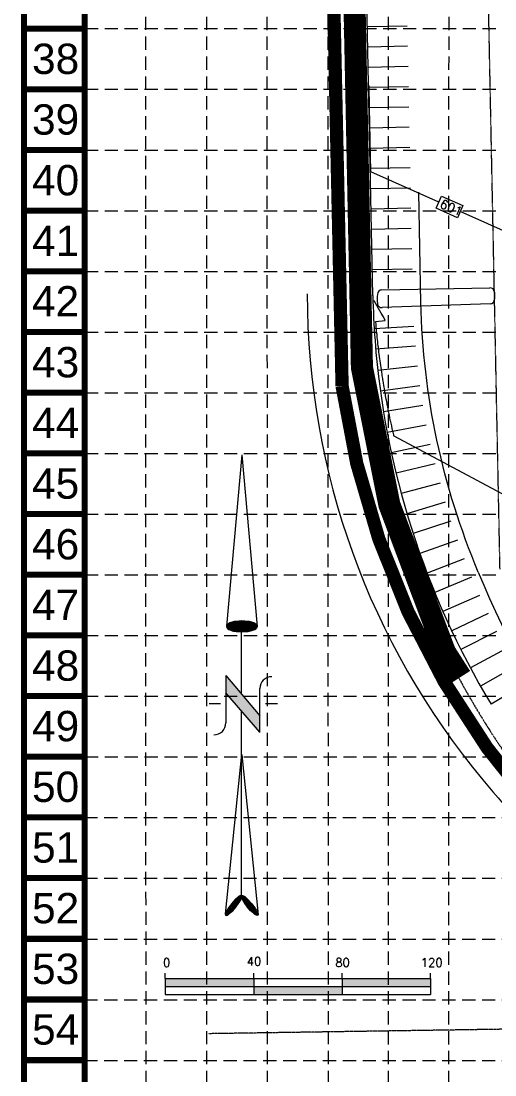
# Model space of a CAD drawing. Extents: x 2140663 to 2528301, y 336313 to 7007653.
# Drawn here: x 2527200.1 to 2527414.5, y 7006135.2 to 7006612.1 of the extents above; entities that cross this region are included whole.
import ezdxf
from ezdxf.enums import TextEntityAlignment as Align

# ---------------------------------------------------------------- set-up
doc = ezdxf.new("R2010")
doc.units = 0
doc.header["$MEASUREMENT"] = 0
for name, pattern in [('HIDDEN', [0.375, 0.25, -0.125]), ('PHANTOM2', [1.25, 0.625, -0.125, 0.125, -0.125, 0.125, -0.125]), ('xdrc002pt$0$HIDDEN2', [0.1875, 0.125, -0.0625]), ('xdrc002pt$0$PHANTOM2', [1.25, 0.625, -0.125, 0.125, -0.125, 0.125, -0.125])]:
    doc.linetypes.add(name, pattern=pattern)
for name, color, linetype in [('1 PROPOSED CONTOURS', 43, 'Continuous'), ('1 SILT FENCE', 200, 'Continuous'), ('BASE', 7, 'Continuous'), ('GRID', 254, 'HIDDEN'), ('LIMITS OF DISTURBANCE', 1, 'HIDDEN'), ('NARROW', 7, 'Continuous'), ('xdrc002ar$0$xdrc002ar$0$C-PKNG-FACE-N', 1, 'Continuous'), ('xdrc002ar$0$xdrc002ar$0$C-PKNG-STRP-N', 6, 'Continuous'), ('xdrc002bs$0$v-rail-road-exist-demo', 14, 'xdrc002bs$0$TRACKS'), ('xdrc002bs$0$v-rail-road-exst', 14, 'xdrc002bs$0$TRACKS'), ('xdrc002pt$0$V-ADJC-LINE-E', 2, 'xdrc002pt$0$PHANTOM2'), ('xdrc002pt$0$V-ESMT-ACCS-N', 2, 'xdrc002pt$0$HIDDEN2'), ('xdrc002pt$0$v-prop-corn', 2, 'Continuous'), ('xdrc002pt$0$v-prop-line', 3, 'PHANTOM2')]:
    doc.layers.add(name, color=color, linetype=linetype)
doc.styles.add('L120', font='simplex', dxfattribs={"height": 7.199999999999999})
doc.styles.get("Standard").update_dxf_attribs({"font": 'ARIAL.TTF'})
doc.linetypes.add('xdrc002bs$0$TRACKS', pattern='A,0.15,[130,ltypeshp.shx,S=0.25,R=0,X=0,Y=0],0.15', length=0.3)

# ---------------------------------------------------------------- blocks, each defined once
blk = doc.blocks.new('A$C11F50596')
at = {"layer": 'NARROW', "lineweight": 0}
for p, q in [((18.48474134597927, 260.4826533282176), (9.714203292969614, 163.6077003888786)), ((18.48474134597927, 260.4826533282176), (27.16888399561867, 163.4801015639678)), ((18.27845584414899, 166.5374338719994), (18.27845584414899, 166.5491933869198)), ((18.27845584414899, 125.1500115999952), (18.27845584414899, 166.5374338719994)), ((9.41204939223826, 135.7057644110173), (28.54725652793422, 112.9246616475284)), ((9.41204939223826, 135.7057644110173), (9.41204939223826, 108.8662180239335)), ((28.54725652793422, 103.6501248935238), (9.41204939223826, 125.8470968166366)), ((28.60454362863675, 103.5576625131071), (28.60454362863675, 128.3396315444261)), ((3.921333700418472e-06, 119.8048468530178), (6.336101451423019, 119.8048468530178)), ((31.75011901510879, 119.8048468530178), (38.57360866246745, 119.8048468530178)), ((18.27845584414899, 11.27342089358717), (18.27845584414899, 115.5620043342933)), ((9.194621690548956, 0.9623552821576595), (18.45127694774419, 91.12359286472201)), ((18.51353068184108, 90.87407412473112), (27.63097853725776, 0.3851225050166249)), ((18.26616892777383, 9.923462078906596), (18.36747406097129, 10.23488052003086)), ((18.36747406097129, 10.23488052003086), (18.42644272046164, 9.905461012385786))]:
    blk.add_line(p, q, dxfattribs=at)
blk.add_lwpolyline([(9.683226590510458, 163.4746920699254), (10.1276451991871, 162.5159975262359, 0.09157658552841703), (12.25106063997373, 161.3002223465592, 0.04830551554414139), (15.22694868035614, 160.5693979253992), (18.45036042900756, 160.3995274957269), (22.03767919214442, 160.6587669234723, 0.04830551554426889), (24.64966021757573, 161.3002223465592, 0.0915765855283463), (26.77307565882802, 162.5159975262359), (27.21749426750466, 163.4746920699254), (26.77307565882802, 164.4333866136149, 0.09157658552851158), (24.64966021757573, 165.6491617942229, 0.04830551554418233), (22.03767919214442, 166.2906172173098), (18.45036042900756, 166.5498566441238), (14.8630416658707, 166.2906172173098, 0.04830551554422624), (12.25106063997373, 165.6491617942229, 0.09157658552816902), (10.1276451991871, 164.4333866136149)], format="xyb", close=True, dxfattribs=at)
for points in [[(18.33173580281436, 11.26618586294353), (17.83288405602798, 11.33392629865557, 0.06681784727068599), (16.15184201300144, 10.31570556480438, 0.03073031192727785), (14.56398129463196, 8.867346319369972), (12.59054345963523, 6.642055105417967), (10.82214929442853, 4.250578583218157, 0.03073031192742202), (9.734000536147505, 2.397209099493921, 0.06681784727061153), (9.085962602403015, 0.5417515682056546), (9.255537345539778, 0.06774076819419861)], [(9.255537345539778, 0.06774076819419861), (9.754389092326164, 3.324821591377258e-07, 0.06681784727066456), (11.4354311353527, 1.018221066333354, 0.03073031192683177), (13.26338551240042, 2.685580546967685), (14.99672968825325, 4.691871525719762), (16.76512385345995, 7.083348047919571, 0.03073031192764033), (17.85327261174098, 8.936717531643808, 0.03669233332525137), (18.27097521675751, 9.935515540651977)], [(18.34877971000969, 11.26618586294353), (18.84763145679608, 11.33392629865557, -0.06681784727068599), (20.52867350028828, 10.31570556480438, -0.03073031192727785), (22.1165342181921, 8.867346319369972), (24.08997205318883, 6.642055105417967), (25.85836621839553, 4.250578583218157, -0.03073031192742202), (26.94651497667655, 2.397209099493921, -0.06681784727061153), (27.5945529108867, 0.5417515682056546), (27.42497816774994, 0.06774076819419861)], [(27.42497816774994, 0.06774076819419861), (26.92612642096356, 3.324821591377258e-07, -0.06681784727066456), (25.24508437747136, 1.018221066333354, -0.03073031192683177), (23.41713000042364, 2.685580546967685), (21.6837858245708, 4.691871525719762), (19.9153916593641, 7.083348047919571, -0.03073031192764033), (18.82724290108308, 8.936717531643808, -0.03669233332525137), (18.40954029606655, 9.935515540651977)]]:
    blk.add_lwpolyline(points, format="xyb", dxfattribs=at)
for centre, start, end in [((35.24067475646734, 128.3395555503666), 88.8769027479695, 180), ((2.775918264407665, 108.8662180239335), 268.8769027479695, 0)]:
    blk.add_arc(centre, 6.636131127864912, start, end, dxfattribs=at)
for points in [[(9.744825540110469, 163.4801015639678), (10.11229250207543, 164.427978544496), (10.11229250207543, 162.5504529876634), (12.20991641096771, 165.6492815772071)], [(10.11229250207543, 162.5504529876634), (12.20991641096771, 165.6492815772071), (12.2405386576429, 161.2926931483671), (14.6903184056282, 166.2508188914508)], [(12.2405386576429, 161.2926931483671), (14.6903184056282, 166.2508188914508), (15.18027435522527, 160.6000138167292), (18.28843240998685, 166.4877881370485)], [(15.18027435522527, 160.6000138167292), (18.28843240998685, 166.4877881370485), (18.28843240998685, 160.4359581852332), (22.03965764865279, 166.2872756989673)], [(18.28843240998685, 160.4359581852332), (22.03965764865279, 166.2872756989673), (21.73343518050388, 160.6364706233144), (24.64254863094538, 165.6857383837923)], [(21.73343518050388, 160.6364706233144), (24.64254863094538, 165.6857383837923), (24.71910424809903, 161.2926931483671), (26.77079478697851, 164.427978544496)], [(24.71910424809903, 161.2926931483671), (26.77079478697851, 164.427978544496), (26.77079478697851, 162.5139961801469), (27.16888399561867, 163.5165583714843)], [(9.407980824355036, 125.8202199982479), (28.7153074615635, 103.6727097835392), (9.530469811987132, 135.7911566952243), (28.7153074615635, 112.9509671488777)], [(11.34952054265887, 4.938847742043436), (14.12694573029876, 3.698866222053766), (12.26535255508497, 6.242966237477958), (15.13855102472007, 4.881837097927928)], [(12.26535255508497, 6.242966237477958), (15.13855102472007, 4.881837097927928), (13.65406514890492, 7.860643277876079), (16.13219882873818, 6.242966237477958)], [(13.65406514890492, 7.860643277876079), (16.13219882873818, 6.242966237477958), (14.69559959415346, 9.015108830295503), (16.97620087908581, 7.447316104546189)], [(14.69559959415346, 9.015108830295503), (16.97620087908581, 7.447316104546189), (15.61143160611391, 9.841763176955283), (17.61668470455334, 8.509139359928668)], [(15.61143160611391, 9.841763176955283), (17.61668470455334, 8.509139359928668), (16.40156118525192, 10.49025925993919), (18.0416786451824, 9.335793706588447)], [(16.40156118525192, 10.49025925993919), (18.0416786451824, 9.335793706588447), (17.07197416154668, 10.96059707738459), (18.26315436046571, 9.927279144525528)], [(17.07197416154668, 10.96059707738459), (18.26315436046571, 9.927279144525528), (17.64661385538056, 11.25990296155214), (18.36491347290576, 10.22658502869308)], [(17.64661385538056, 11.25990296155214), (18.36491347290576, 10.22658502869308), (17.86808957066387, 11.34541892819107), (18.3888567937538, 10.25509035028517)], [(17.86808957066387, 11.34541892819107), (18.3888567937538, 10.25509035028517), (18.31104100169614, 11.28840828407556), (18.41280011413619, 10.25509035028517)], [(18.31104100169614, 11.28840828407556), (18.41280011413619, 10.25509035028517), (18.83180822432041, 11.31691360566765), (18.43674343451858, 10.22658502869308)], [(18.83180822432041, 11.31691360566765), (18.43674343451858, 10.22658502869308), (19.4064479181543, 11.08174469694495), (18.43674343451858, 9.898773822002113)], [(19.4064479181543, 11.08174469694495), (18.43674343451858, 9.898773822002113), (20.17263417644426, 10.63991220202297), (18.75997826224193, 9.16476177237928)], [(20.17263417644426, 10.63991220202297), (18.75997826224193, 9.16476177237928), (20.6455147578381, 10.28359567280859), (19.0592697695829, 8.601781656965613)], [(20.6455147578381, 10.28359567280859), (19.0592697695829, 8.601781656965613), (21.36381437536329, 9.606594268232584), (19.60398031305522, 7.625474368222058)], [(21.36381437536329, 9.606594268232584), (19.60398031305522, 7.625474368222058), (22.20183059573174, 8.779939921572804), (20.24446413852274, 6.656293410807848)], [(22.20183059573174, 8.779939921572804), (20.24446413852274, 6.656293410807848), (23.12364843813702, 7.775127311237156), (20.93882043519989, 5.7369967661798)], [(23.12364843813702, 7.775127311237156), (20.93882043519989, 5.7369967661798), (24.11131041217595, 6.656293410807848), (22.00429820083082, 4.3544886354357)], [(24.11131041217595, 6.656293410807848), (22.00429820083082, 4.3544886354357), (24.65602095518261, 5.886649708263576), (22.80041361041367, 3.435191990807652)], [(9.086876748129725, 0.563280769623816), (9.23652250180021, 0.06443762965500355), (9.266451652627438, 1.169018868356943), (9.775247214827687, 0.02880597673356533)], [(9.266451652627438, 1.169018868356943), (9.775247214827687, 0.02880597673356533), (9.58370064990595, 2.038431198336184), (10.73298003803939, 0.541901777498424)], [(9.58370064990595, 2.038431198336184), (10.73298003803939, 0.541901777498424), (10.12242536339909, 3.057496470399201), (11.45127965556458, 1.040744918398559)], [(10.12242536339909, 3.057496470399201), (11.45127965556458, 1.040744918398559), (10.70305088721216, 4.055182751268148), (12.60654487321153, 2.095441843383014)], [(10.70305088721216, 4.055182751268148), (12.60654487321153, 2.095441843383014), (11.3195913922973, 4.924595081247389), (14.09701657947153, 3.698866222053766)], [(12.73823313647881, 2.237968454137444), (13.34878781158477, 2.772443247959018), (14.0850449190475, 3.663234569132328)], [(22.80639944039285, 3.420939330011606), (24.64404929475859, 5.893776039592922), (23.47082658670843, 2.629916636273265), (25.63769709924236, 4.554025891236961)], [(23.47082658670843, 2.629916636273265), (25.63769709924236, 4.554025891236961), (24.27891365578398, 1.888778256252408), (26.39191169757396, 3.371055016294122)], [(24.27891365578398, 1.888778256252408), (26.39191169757396, 3.371055016294122), (25.21270315861329, 1.054997579194605), (26.960565560963, 2.430379380472004)], [(25.21270315861329, 1.054997579194605), (26.960565560963, 2.430379380472004), (25.99086107779294, 0.5276491167023778), (27.33168702991679, 1.553840719163418)], [(25.99086107779294, 0.5276491167023778), (27.33168702991679, 1.553840719163418), (26.90669308975339, 0.0003006542101502419), (27.60703521687537, 0.5276491167023778)], [(26.90669308975339, 0.0003006542101502419), (27.60703521687537, 0.5276491167023778), (27.43943197280169, 0.07156396005302668)]]:
    blk.add_solid(points, dxfattribs=at)
blk = doc.blocks.new('A$C0208295A')
at = {"lineweight": 0}
h = blk.add_hatch(color=7, dxfattribs=at)
h.paths.add_polyline_path([(41.06108943000435, 3.603756858967245), (41.06108943000435, 7.207511626183987), (1.061089430004358, 7.207511626183987), (1.061089430004358, 3.603756858967244)])
h.paths.add_polyline_path([(41.06108943000436, 3.603756858967245), (41.06108943000436, 2.09268182516098e-06), (81.06108943000436, 2.09268182516098e-06), (81.06108943000436, 3.603756858967244)])
h.paths.add_polyline_path([(81.06108943000436, 7.207511626183986), (81.06108943000434, 3.603756858967245), (121.0610894300044, 3.603756858967244), (121.0610894300044, 7.207511626183987)])
at = {"color": 7, "lineweight": 0}
for p, q in [((1.061089430004358, 7.207511626183987), (1.061089430004358, 9.607511625625193)), ((41.06108943000436, 7.207511626183987), (41.06108943000436, 9.607511625625193)), ((81.06108943000436, 7.207511626183987), (81.06108943000436, 9.607511625625193)), ((121.0610894300044, 7.207511626183987), (121.0610894300044, 9.607511625625193)), ((1.061089430004358, 7.207511626183987), (41.06108943000436, 7.207511626183987)), ((1.061089430004358, 7.207511626183987), (1.061089430004358, 2.09268182516098e-06)), ((41.06108943000436, 7.207511626183987), (121.0610894300044, 7.207511626183987)), ((41.06108943000436, 7.207511626183987), (41.06108943000436, 2.09268182516098e-06)), ((81.06108943000436, 7.207511626183987), (81.06108943000436, 2.09268182516098e-06)), ((121.0610894300044, 7.207511626183987), (121.0610894300044, 2.09268182516098e-06)), ((1.061089430004358, 3.603756858967245), (121.0610894300044, 3.603756858967245)), ((1.061089430004358, 2.09268182516098e-06), (41.06108943000436, 2.09268182516098e-06)), ((41.06108943000436, 2.09268182516098e-06), (121.0610894300044, 2.09268182516098e-06))]:
    blk.add_line(p, q, dxfattribs=at)
at = {"color": 7, "lineweight": 0, "style": 'L120'}
for s, p in [('0', (-2.609100192785263e-06, 12.46954464539886)), ('40', (37.9141013561748, 13.0549288932234)), ('80', (77.94963910290971, 12.46954464539886)), ('120', (116.6657691872679, 12.46956557501107))]:
    blk.add_text(s, height=3.84, dxfattribs=at).set_placement(p)

msp = doc.modelspace()

# ---------------------------------------------------------------- linework, layer by layer
at = {"layer": '1 PROPOSED CONTOURS', "color": 43, "lineweight": 0, "extrusion": (0.9997887377911406, 0.02055431307531744, 0), "elevation": 2670839.177456167}
msp.add_lwpolyline([(6953144.572357589, 601.0000000000005), (6953154.596060117, 601.0000000000005)], dxfattribs=at)
at = {"layer": '1 PROPOSED CONTOURS', "color": 43, "lineweight": 0}
for points, elevation in [([(2527358.417333744, 7006543.829467232), (2527357.819673845, 7006572.900303969)], 601), ([(2527448.841881235, 7006503.53767594), (2527398.784731169, 7006525.842374157)], 601), ([(2527359.935840405, 7006485.504791837), (2527359.896906143, 7006485.573535239)], 602), ([(2527359.936409186, 7006485.50378758), (2527359.935840405, 7006485.504791837)], 602), ([(2527360.594105902, 7006476.140184511), (2527360.646945005, 7006476.144778157)], 602), ([(2527360.646945005, 7006476.144778157), (2527360.658002253, 7006476.145739435)], 602), ([(2527360.815399836, 7006473.676713756), (2527360.770777911, 7006474.150023991)], 602), ([(2527360.958496577, 7006472.158868993), (2527360.815399836, 7006473.676713756)], 602), ([(2527361.51149349, 7006466.871644508), (2527361.366521783, 7006468.179785876)], 602), ([(2527361.750712381, 7006464.783340416), (2527361.732091077, 7006464.94338456)], 602), ([(2527361.778419841, 7006464.545203655), (2527361.768451278, 7006464.630880265)], 602), ([(2527361.913498091, 7006463.421541407), (2527361.817956315, 7006464.205400305)], 602), ([(2527362.167698725, 7006461.374445284), (2527362.059935424, 7006462.220117106)], 602), ([(2527362.5763812, 7006458.253665576), (2527362.455059565, 7006459.165997502)], 602), ([(2527362.850832445, 7006456.272615394), (2527362.716418432, 7006457.242845643)], 602), ([(2527362.999320908, 7006455.242198482), (2527362.850832445, 7006456.272615394)], 602), ([(2527363.299505796, 7006453.201345403), (2527363.136091778, 7006454.293094298)], 602), ([(2527363.908671798, 7006449.284098671), (2527363.863503412, 7006449.564891602)], 602), ([(2527363.947118267, 7006449.045093073), (2527363.936392879, 7006449.111768322)], 602), ([(2527364.03284548, 7006448.512162904), (2527363.947118267, 7006449.045093073)], 602), ([(2527364.036196337, 7006448.49133203), (2527364.03284548, 7006448.512162904)], 602), ([(2527364.268859883, 7006447.089376675), (2527364.056631538, 7006448.364294942)], 602), ([(2527365.721472031, 7006438.967198297), (2527365.434777754, 7006440.48420794)], 602), ([(2527366.26094932, 7006436.19314589), (2527366.188278615, 7006436.555926156)], 602), ([(2527366.595861336, 7006434.523261158), (2527366.581097479, 7006434.594930624)], 602), ([(2527367.176514744, 7006431.729610585), (2527367.03674505, 7006432.389850573)], 602), ([(2527367.327549356, 7006431.016157707), (2527367.176514744, 7006431.729610585)], 602), ([(2527368.242018593, 7006426.850366095), (2527367.823686217, 7006428.725226214)], 602), ([(2527368.705400052, 7006424.823731258), (2527368.275797217, 7006426.700841257)], 602), ([(2527368.706301792, 7006424.819852404), (2527368.705400052, 7006424.823731258)], 602), ([(2527368.821619419, 7006424.3238109), (2527368.706301792, 7006424.819852404)], 602)]:
    msp.add_lwpolyline(points, dxfattribs=dict(at, elevation=elevation))
at = {"layer": '1 PROPOSED CONTOURS', "color": 43, "lineweight": 0, "extrusion": (0.4070079894448568, 0.9134245981623528, 0), "elevation": 7428604.549983557}
msp.add_lwpolyline([(543134.3481876221, 601.0000000000002), (543167.970223411, 601.0000000000002)], dxfattribs=at)
at = {"layer": '1 PROPOSED CONTOURS', "color": 43, "linetype": 'Continuous', "lineweight": 0, "elevation": 601}
for points in [[(2527387.907504305, 7006527.404756251), (2527390.349552242, 7006532.885303839)], [(2527390.349552242, 7006532.885303839), (2527400.005755137, 7006528.58264795)], [(2527397.5637072, 7006523.102100362), (2527387.907504305, 7006527.404756251)], [(2527400.005755137, 7006528.58264795), (2527397.5637072, 7006523.102100362)]]:
    msp.add_lwpolyline(points, dxfattribs=at)
at = {"layer": '1 PROPOSED CONTOURS', "color": 43, "lineweight": 0, "extrusion": (0.8701322607516121, 0.4928182715761345, 0), "elevation": 5652061.491000613}
msp.add_lwpolyline([(4851039.91554735, 602.0000000000005), (4851039.915822141, 602.0000000000005)], dxfattribs=at)
at = {"layer": '1 PROPOSED CONTOURS', "color": 43, "lineweight": 0, "extrusion": (0.8701325591996963, 0.4928177446283636, 0), "elevation": 5652058.553234426}
msp.add_lwpolyline([(4851036.892064402, 602), (4851043.338406212, 602)], dxfattribs=at)
at = {"layer": '1 PROPOSED CONTOURS', "color": 43, "lineweight": 0, "extrusion": (0.8701325591997497, 0.4928177446282695, 0), "elevation": 5652058.553233905}
msp.add_lwpolyline([(4851034.999182281, 602.0000000000005), (4851036.892065013, 602.0000000000005)], dxfattribs=at)
at = {"layer": '1 PROPOSED CONTOURS', "color": 43, "lineweight": 0, "extrusion": (0.9160205624635133, 0.4011313115976223, 0), "elevation": 5125635.244234132}
msp.add_lwpolyline([(5404271.416412934, 602), (5404273.290234387, 602)], dxfattribs=at)
at = {"layer": '1 PROPOSED CONTOURS', "color": 43, "lineweight": 0, "extrusion": (0.9960828526689346, 0.08842483033016045, 0), "elevation": 3137007.014208193}
msp.add_lwpolyline([(6755547.756227863, 602), (6755549.309154868, 602)], dxfattribs=at)
at = {"layer": '1 PROPOSED CONTOURS', "color": 43, "lineweight": 0, "extrusion": (0.08660978740347544, -0.9962423122543657, 0), "elevation": -6761253.82690503}
msp.add_lwpolyline([(3124693.035258894, 602.0000000000005), (3124697.201457666, 602.0000000000005)], dxfattribs=at)
at = {"layer": '1 PROPOSED CONTOURS', "color": 43, "lineweight": 0, "extrusion": (0.9960827825080479, 0.08842562067085033, 0), "elevation": 3137012.374388288}
msp.add_lwpolyline([(6755544.822111412, 602.0000000000005), (6755545.267171367, 602.0000000000005)], dxfattribs=at)
at = {"layer": '1 PROPOSED CONTOURS', "color": 43, "lineweight": 0, "extrusion": (0.9950582891297122, 0.09929250341415588, 0), "elevation": 3210561.632130521}
msp.add_lwpolyline([(6720898.76821855, 602), (6720900.202638814, 602)], dxfattribs=at)
at = {"layer": '1 PROPOSED CONTOURS', "color": 43, "lineweight": 0, "extrusion": (0.9160205596466285, 0.4011313180302398, 0), "elevation": 5125635.282184824}
msp.add_lwpolyline([(5404271.353906776, 602.0000000000002), (5404271.380418926, 602.0000000000002)], dxfattribs=at)
at = {"layer": '1 PROPOSED CONTOURS', "color": 43, "lineweight": 0, "extrusion": (0.9950582886734398, 0.09929250798668156, 0), "elevation": 3210561.663014625}
msp.add_lwpolyline([(6720898.187903065, 602.0000000000002), (6720898.75346527, 602.0000000000002)], dxfattribs=at)
at = {"layer": '1 PROPOSED CONTOURS', "color": 43, "lineweight": 0, "extrusion": (0.9945015376843545, 0.1047219725914996, 0), "elevation": 3247195.933976694}
msp.add_lwpolyline([(6703273.735475552, 602.0000000000005), (6703275.110760649, 602.0000000000005)], dxfattribs=at)
at = {"layer": '1 PROPOSED CONTOURS', "color": 43, "lineweight": 0, "extrusion": (0.9945015372586292, 0.1047219766344373, 0), "elevation": 3247195.961227447}
msp.add_lwpolyline([(6703273.097579048, 602.0000000000002), (6703273.722274757, 602.0000000000002)], dxfattribs=at)
at = {"layer": '1 PROPOSED CONTOURS', "color": 43, "lineweight": 0, "extrusion": (0.9939151603901765, 0.1101483270257425, 0), "elevation": 3283733.526332941}
msp.add_lwpolyline([(6685448.318389536, 602), (6685449.00221875, 602)], dxfattribs=at)
at = {"layer": '1 PROPOSED CONTOURS', "color": 43, "lineweight": 0, "extrusion": (0.9932991763315568, 0.1155713904867937, 0), "elevation": 3320173.222681893}
msp.add_lwpolyline([(6667425.147618934, 602.0000000000005), (6667426.404633694, 602.0000000000005)], dxfattribs=at)
at = {"layer": '1 PROPOSED CONTOURS', "color": 43, "lineweight": 0, "extrusion": (0.9932991759967916, 0.1155713933639929, 0), "elevation": 3320173.241994815}
msp.add_lwpolyline([(6667424.823389231, 602), (6667424.976877883, 602)], dxfattribs=at)
at = {"layer": '1 PROPOSED CONTOURS', "color": 43, "lineweight": 0, "extrusion": (0.9932991758406872, 0.1155713947056621, 0), "elevation": 3320173.25100064}
msp.add_lwpolyline([(6667424.673486473, 602.0000000000005), (6667424.732650023, 602.0000000000005)], dxfattribs=at)
at = {"layer": '1 PROPOSED CONTOURS', "color": 43, "lineweight": 0, "extrusion": (0.9932991757560472, 0.1155713954331146, 0), "elevation": 3320173.255883595}
msp.add_lwpolyline([(6667424.388122787, 602), (6667424.671054912, 602)], dxfattribs=at)
at = {"layer": '1 PROPOSED CONTOURS', "color": 43, "lineweight": 0, "extrusion": (0.992653602268828, 0.1209910157934032, 0), "elevation": 3356514.034162537}
msp.add_lwpolyline([(6649201.8590504, 602.0000000000005), (6649203.069366163, 602.0000000000005)], dxfattribs=at)
at = {"layer": '1 PROPOSED CONTOURS', "color": 43, "lineweight": 0, "extrusion": (0.9919784578662626, 0.1264070374989917, 0), "elevation": 3392754.851278058}
msp.add_lwpolyline([(6630781.237552059, 602), (6630782.38501594, 602)], dxfattribs=at)
at = {"layer": '1 PROPOSED CONTOURS', "color": 43, "lineweight": 0, "extrusion": (0.9912737632886547, 0.1318192937909641, 0), "elevation": 3428894.591258368}
msp.add_lwpolyline([(6612164.010826884, 602.0000000000005), (6612165.090436138, 602.0000000000005)], dxfattribs=at)
at = {"layer": '1 PROPOSED CONTOURS', "color": 43, "lineweight": 0, "extrusion": (0.9905395396896216, 0.137227622261237, 0), "elevation": 3464932.169660556}
msp.add_lwpolyline([(6593348.956017536, 602.0000000000005), (6593349.976491623, 602.0000000000005)], dxfattribs=at)
at = {"layer": '1 PROPOSED CONTOURS', "color": 43, "lineweight": 0, "extrusion": (0.989775808702715, 0.142631863575033, 0), "elevation": 3500866.524788}
msp.add_lwpolyline([(6574336.450054408, 602.0000000000005), (6574337.408962653, 602.0000000000005)], dxfattribs=at)
at = {"layer": '1 PROPOSED CONTOURS', "color": 43, "lineweight": 0, "extrusion": (0.9889825931777668, 0.1480318560019419, 0), "elevation": 3536696.581233466}
msp.add_lwpolyline([(6555129.079971841, 602), (6555129.976028208, 602)], dxfattribs=at)
at = {"layer": '1 PROPOSED CONTOURS', "color": 43, "lineweight": 0, "extrusion": (0.9881599168546977, 0.1534274379689531, 0), "elevation": 3572421.266942454}
msp.add_lwpolyline([(6535727.597916268, 602), (6535728.440984851, 602)], dxfattribs=at)
at = {"layer": '1 PROPOSED CONTOURS', "color": 43, "lineweight": 0, "extrusion": (0.9881599161357969, 0.1534274425990825, 0), "elevation": 3572421.297566307}
msp.add_lwpolyline([(6535726.424280046, 602), (6535727.581177303, 602)], dxfattribs=at)
at = {"layer": '1 PROPOSED CONTOURS', "color": 43, "lineweight": 0, "extrusion": (0.9873078040401639, 0.1588184500660717, 0), "elevation": 3608039.526448206}
msp.add_lwpolyline([(6516130.322476679, 602), (6516131.106410092, 602)], dxfattribs=at)
at = {"layer": '1 PROPOSED CONTOURS', "color": 43, "lineweight": 0, "extrusion": (0.9873078034492201, 0.1588184537397223, 0), "elevation": 3608039.550693925}
msp.add_lwpolyline([(6516129.850103267, 602), (6516130.024648985, 602)], dxfattribs=at)
at = {"layer": '1 PROPOSED CONTOURS', "color": 43, "lineweight": 0, "extrusion": (0.9873078035343567, 0.1588184532104641, 0), "elevation": 3608039.547200875}
msp.add_lwpolyline([(6516129.094954979, 602.0000000000005), (6516129.223625175, 602.0000000000005)], dxfattribs=at)
at = {"layer": '1 PROPOSED CONTOURS', "color": 43, "lineweight": 0, "extrusion": (0.986426280151522, 0.1642047314374071, 0), "elevation": 3643550.296960825}
msp.add_lwpolyline([(6496337.660938925, 602), (6496338.368439656, 602)], dxfattribs=at)
at = {"layer": '1 PROPOSED CONTOURS', "color": 43, "lineweight": 0, "extrusion": (0.9855153716380591, 0.1695861204966319, 0), "elevation": 3678952.513181028}
msp.add_lwpolyline([(6476354.032558429, 602.0000000000002), (6476354.698221506, 602.0000000000002)], dxfattribs=at)
at = {"layer": '1 PROPOSED CONTOURS', "color": 43, "lineweight": 0, "extrusion": (0.9855153708682106, 0.1695861249704506, 0), "elevation": 3678952.542580907}
msp.add_lwpolyline([(6476352.681559783, 602), (6476354.015857557, 602)], dxfattribs=at)
at = {"layer": '1 PROPOSED CONTOURS', "color": 43, "lineweight": 0, "extrusion": (0.9845751045867117, 0.1749624629115215, 0), "elevation": 3714245.159719563}
msp.add_lwpolyline([(6456175.37309815, 602.0000000000002), (6456176.791260361, 602.0000000000002)], dxfattribs=at)
at = {"layer": '1 PROPOSED CONTOURS', "color": 43, "lineweight": 0, "extrusion": (0.9845751056026493, 0.1749624571944853, 0), "elevation": 3714245.122231118}
msp.add_lwpolyline([(6456174.81286832, 602), (6456175.394665296, 602)], dxfattribs=at)
at = {"layer": '1 PROPOSED CONTOURS', "color": 43, "lineweight": 0, "extrusion": (0.9836055087773894, 0.1803335883932136, 0), "elevation": 3749427.118721666}
msp.add_lwpolyline([(6435805.098098498, 602), (6435806.579110926, 602)], dxfattribs=at)
at = {"layer": '1 PROPOSED CONTOURS', "color": 43, "lineweight": 0, "extrusion": (0.9836055095540789, 0.1803335841568639, 0), "elevation": 3749427.091002911}
msp.add_lwpolyline([(6435804.595302035, 602.0000000000002), (6435805.114247131, 602.0000000000002)], dxfattribs=at)
at = {"layer": '1 PROPOSED CONTOURS', "color": 43, "lineweight": 0, "extrusion": (0.9826066129554328, 0.185699338114739, 0), "elevation": 3784497.350025336}
msp.add_lwpolyline([(6415242.664693226, 602), (6415243.120786442, 602)], dxfattribs=at)
at = {"layer": '1 PROPOSED CONTOURS', "color": 43, "lineweight": 0, "extrusion": (0.9815784456320807, 0.1910595589613578, 0), "elevation": 3819454.852899577}
msp.add_lwpolyline([(6394491.205551219, 602.0000000000005), (6394491.634673621, 602.0000000000005)], dxfattribs=at)
at = {"layer": '1 PROPOSED CONTOURS', "color": 43, "lineweight": 0, "extrusion": (0.9815784446572117, 0.1910595639697979, 0), "elevation": 3819454.885527052}
msp.add_lwpolyline([(6394489.615230906, 602), (6394491.186062699, 602)], dxfattribs=at)
at = {"layer": '1 PROPOSED CONTOURS', "color": 43, "lineweight": 0, "extrusion": (0.9805210367571545, 0.1964140943941522, 0), "elevation": 3854298.606258242}
msp.add_lwpolyline([(6373546.094764264, 602), (6373547.724729563, 602)], dxfattribs=at)
at = {"layer": '1 PROPOSED CONTOURS', "color": 43, "lineweight": 0, "extrusion": (0.9794344200827986, 0.2017627734669409, 0), "elevation": 3889027.497681779}
msp.add_lwpolyline([(6352412.980950757, 602), (6352414.640189707, 602)], dxfattribs=at)
at = {"layer": '1 PROPOSED CONTOURS', "color": 43, "lineweight": 0, "extrusion": (0.9794344211613919, 0.2017627682310322, 0), "elevation": 3889027.463722738}
msp.add_lwpolyline([(6352412.734203328, 602), (6352413.001740911, 602)], dxfattribs=at)
at = {"layer": '1 PROPOSED CONTOURS', "color": 43, "lineweight": 0, "extrusion": (0.9783186268653521, 0.2071054425366269, 0), "elevation": 3923640.529676132}
msp.add_lwpolyline([(6331092.05285606, 602), (6331092.09798287, 602)], dxfattribs=at)
at = {"layer": '1 PROPOSED CONTOURS', "color": 43, "lineweight": 0, "extrusion": (0.9783186280774996, 0.2071054368107202, 0), "elevation": 3923640.492621495}
msp.add_lwpolyline([(6331091.869230269, 602.0000000000005), (6331092.075820355, 602.0000000000005)], dxfattribs=at)
at = {"layer": '1 PROPOSED CONTOURS', "color": 43, "lineweight": 0, "extrusion": (0.978318626648131, 0.2071054435627297, 0), "elevation": 3923640.536316453}
msp.add_lwpolyline([(6331090.093918378, 602), (6331090.438014217, 602)], dxfattribs=at)
at = {"layer": '1 PROPOSED CONTOURS', "color": 43, "lineweight": 0, "extrusion": (0.9771736904643861, 0.2124419418669778, 0), "elevation": 3958136.667372037}
msp.add_lwpolyline([(6309579.027962789, 602.0000000000005), (6309580.886076512, 602.0000000000005)], dxfattribs=at)
at = {"layer": '1 PROPOSED CONTOURS', "color": 43, "lineweight": 0, "extrusion": (0.9771736909252848, 0.2124419397469721, 0), "elevation": 3958136.653683228}
msp.add_lwpolyline([(6309578.894716254, 602.0000000000005), (6309579.036550079, 602.0000000000005)], dxfattribs=at)
at = {"layer": '1 PROPOSED CONTOURS', "color": 43, "lineweight": 0, "extrusion": (0.9759996452378044, 0.2177721113817837, 0), "elevation": 3992514.876041686}
msp.add_lwpolyline([(6287879.723056335, 602), (6287879.80203828, 602)], dxfattribs=at)
at = {"layer": '1 PROPOSED CONTOURS', "color": 43, "lineweight": 0, "extrusion": (0.9747965269814634, 0.2230957888102717, 0), "elevation": 4026774.109215787}
msp.add_lwpolyline([(6265995.195427213, 602.0000000000005), (6265995.269738607, 602.0000000000005)], dxfattribs=at)
at = {"layer": '1 PROPOSED CONTOURS', "color": 43, "lineweight": 0, "extrusion": (-0.4728202515402669, -0.8811589015231015, 0), "elevation": -7368764.322747074}
msp.add_lwpolyline([(-1085765.72421049, 602.0000000000005), (-1085765.776580211, 602.0000000000005)], dxfattribs=at)
at = {"layer": '1 PROPOSED CONTOURS', "color": 43, "lineweight": 0, "extrusion": (-0.4727976703641107, -0.8811710179631816, 0), "elevation": -7368792.144705655}
msp.add_lwpolyline([(-1085519.167347373, 602), (-1085576.888195723, 602)], dxfattribs=at)
at = {"layer": '1 SILT FENCE', "color": 200, "linetype": 'Continuous', "lineweight": 0, "const_width": 10}
msp.add_lwpolyline([(2527399.081934685, 7006315.288383235), (2527391.900589671, 7006326.489594969), (2527366.741728181, 7006393.255902261), (2527354.340679787, 7006455.342112081), (2527350.22266781, 7006657.083685357)], dxfattribs=at)
at = {"layer": 'BASE', "const_width": 2.745747206990553}
for points in [[(2528299.78878798, 7005894.74224999), (2528299.78878798, 7007652.020462465), (2527201.489905182, 7007652.020462465), (2527201.489905182, 7005894.74224999)], [(2528272.331315909, 7005922.199722059), (2528272.331315909, 7007624.562990395), (2527228.947377252, 7007624.562990395), (2527228.947377252, 7005922.199722059)]]:
    msp.add_lwpolyline(points, close=True, dxfattribs=at)
for points in [[(2527228.947377252, 7006608.636523809), (2527201.489905182, 7006608.636523809)], [(2527228.947377252, 7006581.179051737), (2527201.489905182, 7006581.179051737)], [(2527228.947377252, 7006553.721579668), (2527201.489905182, 7006553.721579668)], [(2527228.947377252, 7006526.2641076), (2527201.489905182, 7006526.2641076)], [(2527228.947377252, 7006498.806635527), (2527201.489905182, 7006498.806635527)], [(2527228.947377252, 7006471.349163459), (2527201.489905182, 7006471.349163459)], [(2527228.947377252, 7006443.891691389), (2527201.489905182, 7006443.891691389)], [(2527228.947377252, 7006416.434219318), (2527201.489905182, 7006416.434219318)], [(2527228.947377252, 7006388.976747248), (2527201.489905182, 7006388.976747248)], [(2527228.947377252, 7006361.51927518), (2527201.489905182, 7006361.51927518)], [(2527228.947377252, 7006334.061803108), (2527201.489905182, 7006334.061803108)], [(2527228.947377252, 7006306.604331039), (2527201.489905182, 7006306.604331039)], [(2527228.947377252, 7006279.146858971), (2527201.489905182, 7006279.146858971)], [(2527228.947377252, 7006251.689386898), (2527201.489905182, 7006251.689386898)], [(2527228.947377252, 7006224.231914829), (2527201.489905182, 7006224.231914829)], [(2527228.947377252, 7006196.77444276), (2527201.489905182, 7006196.77444276)], [(2527228.947377252, 7006169.316970688), (2527201.489905182, 7006169.316970688)], [(2527228.947377252, 7006141.859498619), (2527201.489905182, 7006141.859498619)]]:
    msp.add_lwpolyline(points, dxfattribs=at)
at = {"layer": 'GRID', "color": 253, "linetype": 'HIDDEN', "lineweight": 0, "ltscale": 24}
for p, q in [((2527256.655494211, 7006032.033473901), (2527256.506897917, 7007623.531352802)), ((2527284.22944134, 7006032.029138699), (2527283.888049903, 7007623.518987718)), ((2527311.604736099, 7006032.024834732), (2527311.351720035, 7007623.446631561)), ((2527339.208465025, 7006032.020494846), (2527338.773547749, 7007623.404141763)), ((2527366.415647264, 7006032.016217309), (2527366.29970966, 7007623.616497753)), ((2527393.70391521, 7006032.011927022), (2527393.789998551, 7007623.565466588)), ((2527228.947377252, 7006608.636523809), (2528272.331315909, 7006608.636523809)), ((2527228.947377252, 7006581.179051737), (2528272.331315909, 7006581.179051737)), ((2527228.947377252, 7006553.721579668), (2528272.331315909, 7006553.721579668)), ((2527228.947377252, 7006526.2641076), (2528272.331315909, 7006526.2641076)), ((2527228.947377252, 7006498.806635527), (2528272.331315909, 7006498.806635527)), ((2527228.947377252, 7006471.349163459), (2528272.331315909, 7006471.349163459)), ((2527228.947377252, 7006443.891691389), (2528272.331315909, 7006443.891691389)), ((2527228.947377252, 7006416.434219318), (2528272.331315909, 7006416.434219318)), ((2527228.947377252, 7006388.976747248), (2528272.331315909, 7006388.976747248)), ((2527228.947377252, 7006361.51927518), (2528272.331315909, 7006361.51927518)), ((2527228.947377252, 7006334.061803108), (2528272.331315909, 7006334.061803108)), ((2527228.947377252, 7006306.604331039), (2528272.331315909, 7006306.604331039)), ((2527228.947377252, 7006279.146858971), (2528272.331315909, 7006279.146858971)), ((2527228.686696025, 7006251.597585191), (2528272.070634682, 7006251.597585191)), ((2527228.686696025, 7006224.140113123), (2528272.070634682, 7006224.140113123)), ((2527228.686696025, 7006196.682641054), (2528272.070634682, 7006196.682641054)), ((2527228.686696025, 7006169.225168982), (2528272.070634682, 7006169.225168982)), ((2527228.686696025, 7006141.767696912), (2528272.070634682, 7006141.767696912))]:
    msp.add_line(p, q, dxfattribs=at)
at = {"layer": 'LIMITS OF DISTURBANCE', "ltscale": 70, "const_width": 6}
msp.add_lwpolyline([(2527323.279507909, 7007478.034385583), (2527323.279507909, 7007463.102355542), (2527345.362386929, 7006446.874516389, 0.3527120601780434), (2527681.725039883, 7006131.321992346), (2528205.897920626, 7006144.525554366), (2528183.386823632, 7007495.015237641)], format="xyb", close=True, dxfattribs=at)
at = {"layer": 'xdrc002ar$0$xdrc002ar$0$C-PKNG-FACE-N', "color": 7, "lineweight": 0}
for p, q in [((2527359.285142724, 7006487.894584055), (2527356.587954893, 7006620.742230502)), ((2527363.313844379, 7006490.397239106), (2527412.225071277, 7006491.390277138))]:
    msp.add_line(p, q, dxfattribs=at)
at = {"layer": 'xdrc002ar$0$xdrc002ar$0$C-PKNG-FACE-N', "color": 7, "linetype": 'Continuous', "lineweight": 0}
for p, q in [((2527412.415315178, 7006484.133308212), (2527363.445264614, 7006482.397116396)), ((2527426.513193901, 7006311.156612497), (2527412.809256908, 7006302.887303637))]:
    msp.add_line(p, q, dxfattribs=at)
at = {"layer": 'xdrc002ar$0$xdrc002ar$0$C-PKNG-FACE-N', "color": 7, "lineweight": 0}
for centre, start, end in [((2527412.265668624, 7006489.390690017), 1.163108680564152, 91.16310867694222), ((2527363.354441727, 7006488.397651985), 91.16310868333822, 179.9794851642389)]:
    msp.add_arc(centre, 1.9999992, start, end, dxfattribs=at)
at = {"layer": 'xdrc002ar$0$xdrc002ar$0$C-PKNG-FACE-N', "color": 7, "linetype": 'Continuous', "lineweight": 0}
for centre, radius, start, end in [((2527731.944868506, 7006495.461958744), 372.7365509038806, 181.163052126442, 184.2893280860441), ((2527372.874097886, 7006486.426211098), 11.68725202254348, 170.2851828245916, 190.3033201346168), ((2527741.631549223, 7006495.723202733), 327.4267525791801, 181.1010779761852, 181.6683606156242), ((2527363.374400854, 7006484.395859782), 1.9999992, 181.7197534984742, 272.030523007105), ((2527412.344451418, 7006486.132051598), 1.9999992, 272.030523007105, 1.67212714580662), ((2527731.944868506, 7006495.461958744), 372.7365509038806, 184.2893280860441, 211.1078637476755)]:
    msp.add_arc(centre, radius, start, end, dxfattribs=at)
at = {"layer": 'xdrc002ar$0$xdrc002ar$0$C-PKNG-STRP-N', "color": 7, "linetype": 'Continuous', "lineweight": 0}
for p, q in [((2527374.83077777, 7006609.810205827), (2527356.817331571, 7006609.444481263)), ((2527375.016830154, 7006600.646357073), (2527357.003383955, 7006600.280632507)), ((2527375.202882538, 7006591.482508317), (2527357.189436339, 7006591.116783752)), ((2527375.388934924, 7006582.318659562), (2527357.375488725, 7006581.952934996)), ((2527375.574987307, 7006573.154810804), (2527357.561541107, 7006572.789086238)), ((2527375.761039691, 7006563.990962048), (2527357.747593491, 7006563.625237484)), ((2527375.947092075, 7006554.827113293), (2527357.933645876, 7006554.461388728)), ((2527376.13314446, 7006545.663264537), (2527358.11969826, 7006545.297539973)), ((2527376.319196843, 7006536.499415782), (2527358.305750644, 7006536.133691217)), ((2527376.505249228, 7006527.335567026), (2527358.491803029, 7006526.969842462)), ((2527376.691301612, 7006518.171718269), (2527358.677855413, 7006517.805993704)), ((2527376.877353996, 7006509.007869516), (2527358.863907797, 7006508.642144951)), ((2527377.06340638, 7006499.844020758), (2527359.049960181, 7006499.478296193)), ((2527377.865347319, 7006473.881450657), (2527359.898693793, 7006472.786415528)), ((2527378.507443894, 7006464.915118408), (2527360.559426638, 7006463.548217755)), ((2527379.415744815, 7006455.949396073), (2527361.527761349, 7006453.944455146)), ((2527380.531593316, 7006447.018840808), (2527362.700230072, 7006444.560746896)), ((2527381.873640946, 7006438.119467609), (2527364.110375695, 7006435.209802946)), ((2527383.441023856, 7006429.257004857), (2527365.75729053, 7006425.897642349)), ((2527385.232733146, 7006420.437157181), (2527367.639914481, 7006416.630259197)), ((2527387.469491662, 7006411.71954016), (2527369.757035738, 7006407.413618756)), ((2527389.704810408, 7006403.007534528), (2527372.10729154, 7006398.253653631)), ((2527391.941568916, 7006394.289917503), (2527374.689169066, 7006389.156259946)), ((2527394.617618512, 7006385.696973086), (2527377.501006402, 7006380.127293547)), ((2527397.510789119, 7006377.174714291), (2527380.540981854, 7006371.172599483)), ((2527400.619251985, 7006368.728531847), (2527383.807173908, 7006362.297842032)), ((2527403.940972668, 7006360.363957327), (2527387.297444899, 7006353.50883345)), ((2527407.473824261, 7006352.086343249), (2527391.009559953, 7006344.811197837)), ((2527411.42198111, 7006343.998575156), (2527394.941129642, 7006336.210533721)), ((2527415.163689531, 7006335.81324967), (2527399.089623277, 7006327.712377217)), ((2527419.516987749, 7006327.936148058), (2527403.452370536, 7006319.322198446)), ((2527423.669051564, 7006319.951143282), (2527408.026563192, 7006311.045398039))]:
    msp.add_line(p, q, dxfattribs=at)
at = {"layer": 'xdrc002bs$0$v-rail-road-exist-demo', "color": 7, "lineweight": 0, "ltscale": 0.1}
for points in [[(2527406.993449498, 7006362.756524464, -0.09478221637200092), (2527381.057631789, 7006484.5604538), (2527380.075487219, 7006534.679831288)], [(2527406.993449498, 7006362.756524464, 0.2893170627698015), (2527718.472789923, 7006137.537521685, 0.2893170627698015)]]:
    msp.add_lwpolyline(points, format="xyb", dxfattribs=at)
at = {"layer": 'xdrc002bs$0$v-rail-road-exst', "color": 7, "lineweight": 0, "ltscale": 0.1}
msp.add_lwpolyline([(2527329.612689179, 7006488.599018269, 0.1754023176800247), (2527409.052752624, 7006268.680676657, 0.02902946981657823), (2527447.886468883, 7006227.158564671, 0.06767570571352022), (2527510.611701932, 7006181.840893986, 0.01454100416896879), (2527558.661133012, 7006157.949311711, 0.01454100416896879)], format="xyb", dxfattribs=at)
at = {"layer": 'xdrc002pt$0$V-ADJC-LINE-E', "color": 7, "lineweight": 0}
msp.add_line((2527558.661133009, 7006157.949311712), (2527284.938087328, 7006153.825611666), dxfattribs=at)
at = {"layer": 'xdrc002pt$0$V-ESMT-ACCS-N', "color": 7, "lineweight": 0}
msp.add_line((2527416.815658904, 7006364.025963987), (2527404.37454192, 7006976.802387302), dxfattribs=at)
at = {"layer": 'xdrc002pt$0$v-prop-corn', "color": 7, "lineweight": 0}
msp.add_circle((2527352.351449143, 7006488.063281032), 1.5, dxfattribs=at)
at = {"layer": 'xdrc002pt$0$v-prop-line', "color": 7, "lineweight": 0}
msp.add_line((2527352.351449143, 7006488.063281032), (2527332.689739998, 7007456.483707082), dxfattribs=at)
msp.add_arc((2527731.94322961, 7006495.76971355), 379.6700000006037, 181.1630531336929, 242.8448308904258, dxfattribs=at)

# ---------------------------------------------------------------- block references
at = {"layer": 'GRID', "linetype": 'Continuous', "xscale": 0.7999999999883585, "yscale": 0.8000000000465661, "zscale": 0.8}
msp.add_blockref('A$C11F50596', (2527285.245631718, 7006207.356000281), dxfattribs=at)
at = {"layer": 'LIMITS OF DISTURBANCE', "linetype": 'Continuous'}
msp.add_blockref('A$C0208295A', (2527264.31472803, 7006171.639999699), dxfattribs=at)

# ---------------------------------------------------------------- texts
at = {"layer": '1 PROPOSED CONTOURS', "color": 43, "lineweight": 0, "insert": (2527390.855968851, 7006531.564871252, 601), "char_height": 4, "width": 14.28571428571428, "attachment_point": 1, "rotation": 335.98298056264207}
msp.add_mtext('\\Fsimplex.shx;\\W1.0000000000;\\T1.0000000000;\\o\\l601', dxfattribs=at)
at = {"layer": 'BASE'}
for s, p in [('38', (2527215.744545123, 7006594.992074972)), ('39', (2527215.744564286, 7006567.534592471)), ('40', (2527215.74458345, 7006540.077118631)), ('41', (2527215.744487633, 7006512.619610142)), ('42', (2527215.712101795, 7006485.278683449)), ('43', (2527215.744506797, 7006457.704671122)), ('44', (2527215.744525959, 7006430.247197286)), ('45', (2527215.744525959, 7006402.789732106)), ('46', (2527215.744525959, 7006375.332275596)), ('47', (2527215.744545123, 7006347.874793091)), ('48', (2527215.744564286, 7006320.417319254)), ('49', (2527215.750313251, 7006293.027370687)), ('50', (2527215.750313251, 7006265.569914172)), ('51', (2527215.750332414, 7006238.112431671)), ('52', (2527215.750351578, 7006210.65495783)), ('53', (2527215.750351578, 7006183.197492654)), ('54', (2527215.750351578, 7006155.74003614))]:
    msp.add_text(s, height=13.72873603495276, dxfattribs=at).set_placement(p, align=Align.MIDDLE_CENTER)

doc.saveas('drawing.dxf')
